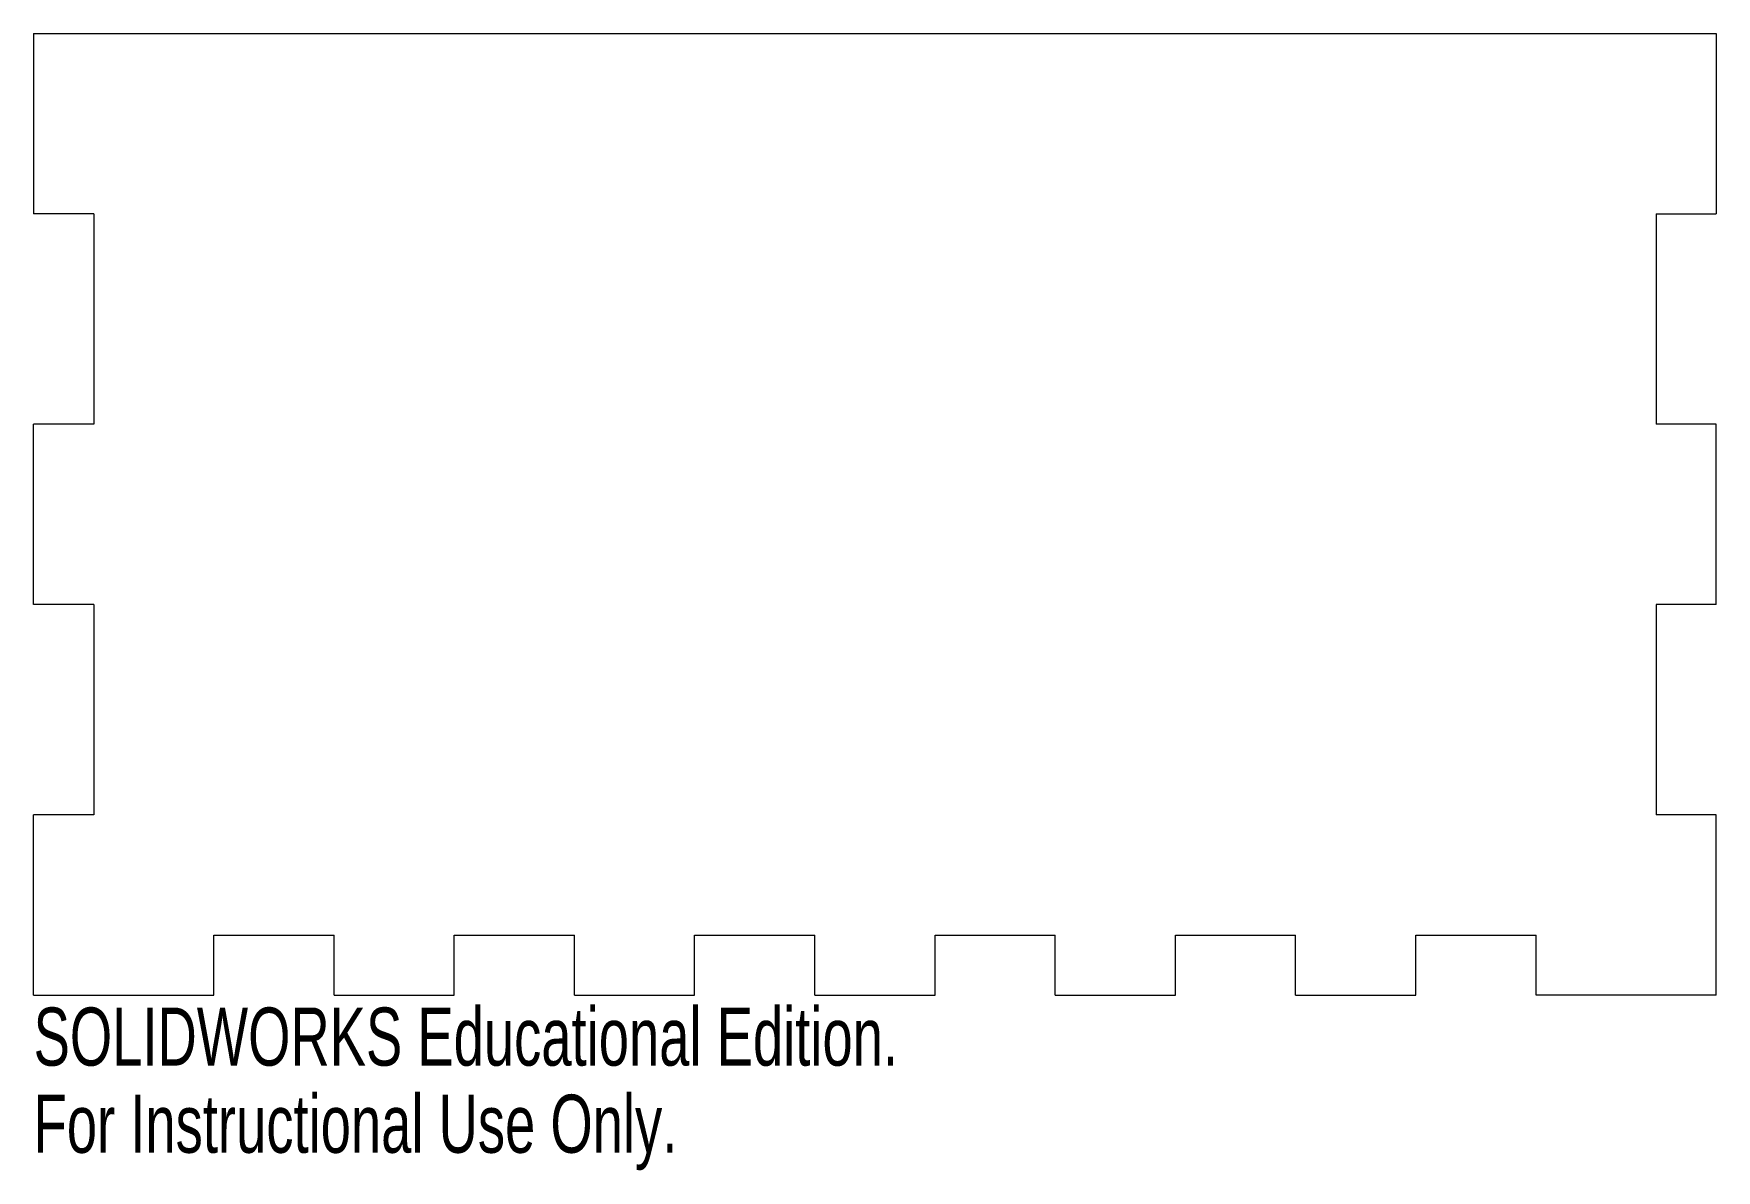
# Model space of a CAD drawing. Header units: millimetres. Extents: x -71 to 69, y -52 to 43.
import ezdxf

# ---------------------------------------------------------------- set-up
doc = ezdxf.new("R2010")
doc.units = ezdxf.units.MM
doc.styles.add('SLDTEXTSTYLE0', font='TXT', dxfattribs={"width": 0.7})

msp = doc.modelspace()

# ---------------------------------------------------------------- linework, layer by layer
at = {"color": 7, "linetype": 'Continuous', "lineweight": 15}
for p, q in [((-70.96, 42.82), (-70.96, 27.82)), ((-70.96, 42.82), (69.04, 42.82)), ((69.04, 42.82), (69.04, 27.82)), ((-65.96, 27.82), (-70.96, 27.82)), ((-65.96, 27.82), (-65.96, 10.32)), ((64.04, 27.82), (69.04, 27.82)), ((64.04, 27.82), (64.04, 10.32)), ((-70.96, -4.68), (-70.96, 10.32)), ((-65.96, 10.32), (-70.96, 10.32)), ((69.04, 10.32), (64.04, 10.32)), ((69.04, -4.68), (69.04, 10.32)), ((-65.96, -4.68), (-70.96, -4.68)), ((-65.96, -4.68), (-65.96, -22.18)), ((69.04, -4.68), (64.04, -4.68)), ((64.04, -4.68), (64.04, -22.18)), ((-70.96, -37.18), (-70.96, -22.18)), ((-65.96, -22.18), (-70.96, -22.18)), ((69.04, -22.18), (64.04, -22.18)), ((69.04, -37.18), (69.04, -22.18)), ((-55.96, -32.18), (-45.96, -32.18)), ((-55.96, -37.18), (-55.96, -32.18)), ((-45.96, -37.18), (-45.96, -32.18)), ((-35.96, -32.18), (-25.96, -32.18)), ((-35.96, -37.18), (-35.96, -32.18)), ((-25.96, -37.18), (-25.96, -32.18)), ((-15.96, -32.18), (-5.96, -32.18)), ((-15.96, -37.18), (-15.96, -32.18)), ((-5.96, -37.18), (-5.96, -32.18)), ((4.04, -32.18), (14.04, -32.18)), ((4.04, -37.18), (4.04, -32.18)), ((14.04, -37.18), (14.04, -32.18)), ((24.04, -32.18), (34.04, -32.18)), ((24.04, -37.18), (24.04, -32.18)), ((34.04, -37.18), (34.04, -32.18)), ((44.04, -32.18), (54.04, -32.18)), ((44.04, -37.18), (44.04, -32.18)), ((54.04, -37.18), (54.04, -32.18)), ((-70.96, -37.18), (-55.96, -37.18)), ((-45.96, -37.18), (-35.96, -37.18)), ((-25.96, -37.18), (-15.96, -37.18)), ((-5.96, -37.18), (4.04, -37.18)), ((14.04, -37.18), (24.04, -37.18)), ((34.04, -37.18), (44.04, -37.18)), ((69.04, -37.18), (54.04, -37.18))]:
    msp.add_line(p, q, dxfattribs=at)

# ---------------------------------------------------------------- texts
at = {"color": 7, "linetype": 'Continuous', "char_height": 4.8336, "attachment_point": 1, "style": 'SLDTEXTSTYLE0'}
for s, insert in [('SOLIDWORKS Educational Edition.', (-70.96, -38.2)), ('For Instructional Use Only.', (-70.96, -45.45))]:
    msp.add_mtext(s, dxfattribs=dict(at, insert=insert))

doc.saveas('drawing.dxf')
